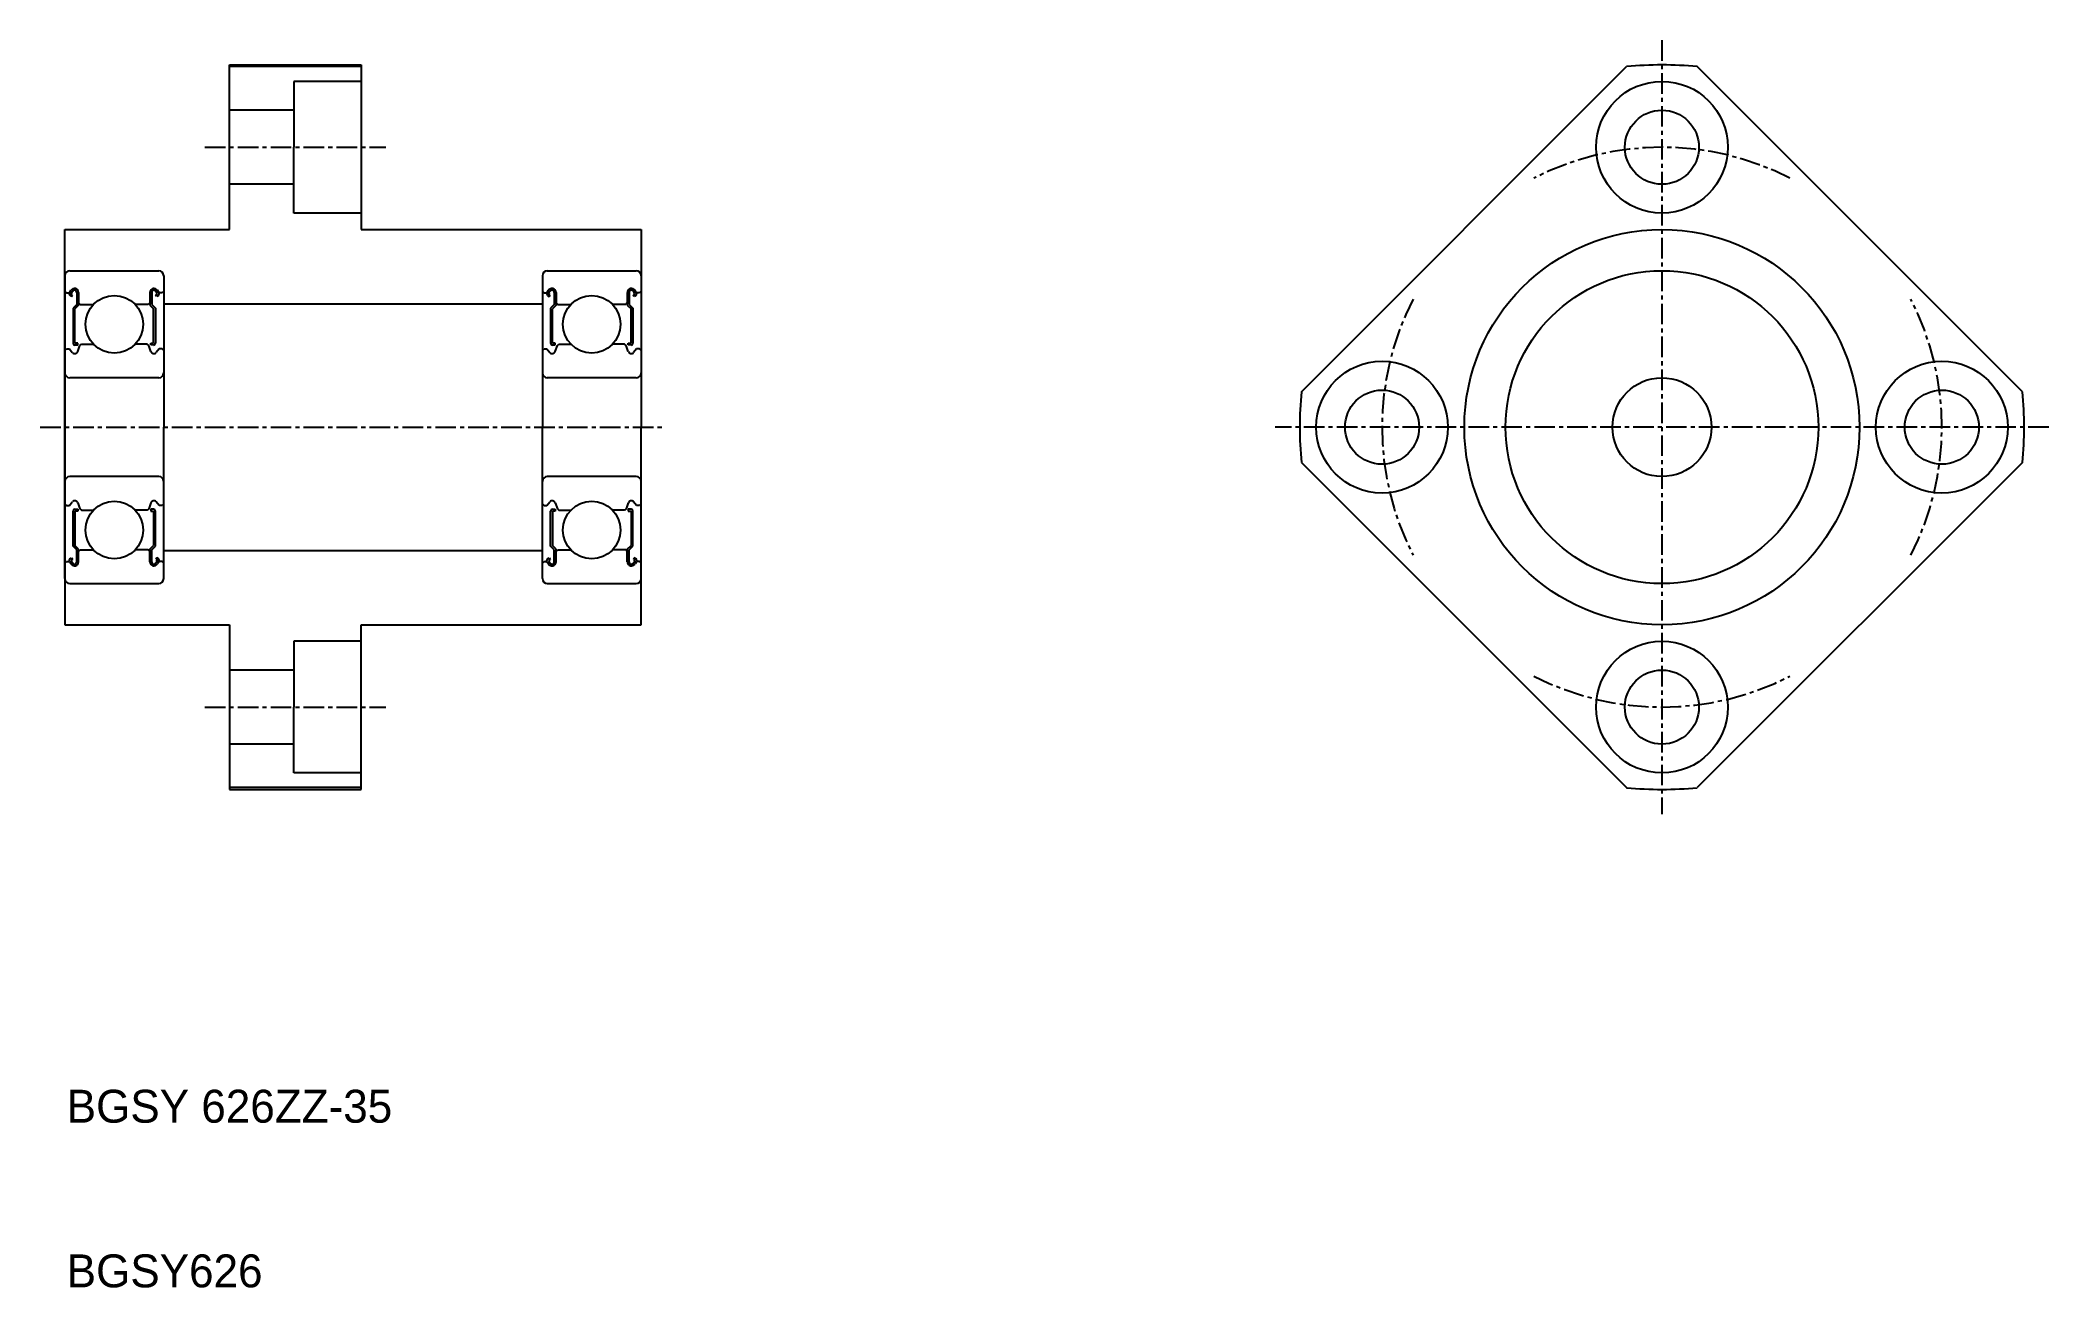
# Model space of a CAD drawing. Extents: x 143 to 265, y 80 to 156.
import ezdxf

# ---------------------------------------------------------------- set-up
doc = ezdxf.new("R2010")
doc.units = 0
doc.linetypes.add('CENTER', pattern=[2, 1.25, -0.25, 0.25, -0.25])
doc.linetypes.add('DASHED', pattern=[19.05, 12.7, -6.35])
doc.layers.get('0').update_dxf_attribs({"linetype": 'CONTINUOUS'})
doc.layers.add('CENTER', color=1, linetype='CENTER')

msp = doc.modelspace()

# ---------------------------------------------------------------- linework, layer by layer
for p, q in [((154.22, 154.52), (162.22, 154.52)), ((154.22, 144.52), (154.22, 154.52)), ((162.22, 154.42), (154.22, 154.42)), ((162.22, 154.52), (162.22, 144.52)), ((219.32, 134.67), (239.07, 154.42)), ((263.11, 134.67), (243.36, 154.42)), ((144.22, 132.52), (144.22, 144.52)), ((144.22, 144.52), (154.22, 144.52)), ((162.22, 144.52), (179.22, 144.52)), ((179.22, 144.52), (179.22, 132.52)), ((144.22, 141.72), (144.22, 132.52)), ((144.52, 142.02), (149.92, 142.02)), ((150.22, 141.72), (150.22, 132.52)), ((173.22, 141.72), (173.22, 132.52)), ((173.52, 142.02), (178.92, 142.02)), ((179.22, 141.72), (179.22, 132.52)), ((144.22, 140.77), (144.32, 140.67)), ((144.32, 140.67), (144.5, 140.67)), ((144.5, 140.67), (144.59, 140.83)), ((144.54, 140.52), (144.63, 140.46)), ((144.59, 140.62), (144.68, 140.77)), ((144.69, 140.56), (144.59, 140.62)), ((144.63, 140.46), (144.69, 140.56)), ((144.94, 140.7), (144.94, 139.97)), ((145.05, 140.7), (145.05, 139.93)), ((149.38, 140.7), (149.38, 139.93)), ((149.5, 140.7), (149.5, 139.97)), ((149.84, 140.62), (149.75, 140.77)), ((149.75, 140.56), (149.84, 140.62)), ((149.8, 140.46), (149.75, 140.56)), ((149.9, 140.52), (149.8, 140.46)), ((149.94, 140.67), (149.85, 140.83)), ((150.12, 140.67), (149.94, 140.67)), ((150.22, 140.77), (150.12, 140.67)), ((173.22, 140.77), (173.32, 140.67)), ((173.32, 140.67), (173.5, 140.67)), ((173.5, 140.67), (173.59, 140.83)), ((173.54, 140.52), (173.63, 140.46)), ((173.59, 140.62), (173.68, 140.77)), ((173.69, 140.56), (173.59, 140.62)), ((173.63, 140.46), (173.69, 140.56)), ((173.94, 140.7), (173.94, 139.97)), ((174.05, 140.7), (174.05, 139.93)), ((178.38, 140.7), (178.38, 139.93)), ((178.5, 140.7), (178.5, 139.97)), ((178.84, 140.62), (178.75, 140.77)), ((178.75, 140.56), (178.84, 140.62)), ((178.8, 140.46), (178.75, 140.56)), ((178.9, 140.52), (178.8, 140.46)), ((178.94, 140.67), (178.85, 140.83)), ((179.12, 140.67), (178.94, 140.67)), ((179.22, 140.77), (179.12, 140.67)), ((144.94, 139.97), (144.72, 139.75)), ((144.72, 139.75), (144.72, 137.62)), ((145.05, 139.93), (144.83, 139.7)), ((144.83, 137.62), (144.83, 139.7)), ((145.05, 140.07), (145.15, 139.97)), ((145.15, 139.97), (145.94, 139.97)), ((149.28, 139.97), (148.49, 139.97)), ((149.38, 140.07), (149.28, 139.97)), ((149.38, 139.93), (149.61, 139.7)), ((149.5, 139.97), (149.72, 139.75)), ((149.61, 137.62), (149.61, 139.7)), ((149.72, 139.75), (149.72, 137.62)), ((150.22, 139.42), (150.22, 139.42)), ((173.94, 139.97), (173.72, 139.75)), ((173.72, 139.75), (173.72, 137.62)), ((174.05, 139.93), (173.83, 139.7)), ((173.83, 137.62), (173.83, 139.7)), ((174.05, 140.07), (174.15, 139.97)), ((174.15, 139.97), (174.94, 139.97)), ((178.28, 139.97), (177.49, 139.97)), ((178.38, 140.07), (178.28, 139.97)), ((178.38, 139.93), (178.61, 139.7)), ((178.5, 139.97), (178.72, 139.75)), ((178.61, 137.62), (178.61, 139.7)), ((178.72, 139.75), (178.72, 137.62)), ((179.22, 139.42), (179.22, 139.42)), ((144.22, 137.17), (144.32, 137.27)), ((144.32, 137.27), (144.5, 137.27)), ((144.5, 137.27), (144.67, 137.05)), ((145, 137.62), (144.83, 137.62)), ((144.83, 137.51), (145, 137.51)), ((145, 137.51), (145, 137.62)), ((145, 137.12), (145.13, 137.48)), ((145.13, 137.48), (145.23, 137.57)), ((145.23, 137.57), (145.94, 137.57)), ((149.21, 137.57), (148.49, 137.57)), ((149.31, 137.48), (149.21, 137.57)), ((149.44, 137.12), (149.31, 137.48)), ((149.44, 137.51), (149.44, 137.62)), ((149.44, 137.62), (149.61, 137.62)), ((149.61, 137.51), (149.44, 137.51)), ((149.94, 137.27), (149.76, 137.05)), ((150.12, 137.27), (149.94, 137.27)), ((150.22, 137.17), (150.12, 137.27)), ((150.22, 137.12), (150.22, 137.12)), ((173.22, 137.17), (173.32, 137.27)), ((173.32, 137.27), (173.5, 137.27)), ((173.5, 137.27), (173.67, 137.05)), ((174, 137.62), (173.83, 137.62)), ((173.83, 137.51), (174, 137.51)), ((174, 137.51), (174, 137.62)), ((174, 137.12), (174.13, 137.48)), ((174.13, 137.48), (174.23, 137.57)), ((174.23, 137.57), (174.94, 137.57)), ((178.21, 137.57), (177.49, 137.57)), ((178.31, 137.48), (178.21, 137.57)), ((178.44, 137.12), (178.31, 137.48)), ((178.44, 137.51), (178.44, 137.62)), ((178.44, 137.62), (178.61, 137.62)), ((178.61, 137.51), (178.44, 137.51)), ((178.94, 137.27), (178.76, 137.05)), ((179.12, 137.27), (178.94, 137.27)), ((179.22, 137.17), (179.12, 137.27)), ((179.22, 137.12), (179.22, 137.12)), ((149.92, 135.52), (144.52, 135.52)), ((178.92, 135.52), (173.52, 135.52)), ((144.22, 132.52), (144.22, 120.52)), ((144.22, 123.32), (144.22, 132.52)), ((150.22, 123.32), (150.22, 132.52)), ((173.22, 123.32), (173.22, 132.52)), ((179.22, 120.52), (179.22, 132.52)), ((179.22, 123.32), (179.22, 132.52)), ((149.92, 129.52), (144.52, 129.52)), ((178.92, 129.52), (173.52, 129.52)), ((219.32, 130.38), (239.07, 110.63)), ((263.11, 130.38), (243.36, 110.63)), ((144.22, 127.87), (144.32, 127.77)), ((144.32, 127.77), (144.5, 127.77)), ((144.5, 127.77), (144.67, 127.99)), ((144.72, 125.29), (144.72, 127.42)), ((144.83, 127.53), (145, 127.53)), ((144.83, 127.42), (144.83, 125.34)), ((145, 127.42), (144.83, 127.42)), ((145, 127.92), (145.13, 127.57)), ((145, 127.53), (145, 127.42)), ((145.13, 127.57), (145.23, 127.47)), ((145.23, 127.47), (145.94, 127.47)), ((149.21, 127.47), (148.49, 127.47)), ((149.31, 127.57), (149.21, 127.47)), ((149.44, 127.92), (149.31, 127.57)), ((149.44, 127.53), (149.44, 127.42)), ((149.61, 127.53), (149.44, 127.53)), ((149.44, 127.42), (149.61, 127.42)), ((149.61, 127.42), (149.61, 125.34)), ((149.72, 125.29), (149.72, 127.42)), ((149.94, 127.77), (149.76, 127.99)), ((150.12, 127.77), (149.94, 127.77)), ((150.22, 127.87), (150.12, 127.77)), ((173.22, 127.87), (173.32, 127.77)), ((173.32, 127.77), (173.5, 127.77)), ((173.5, 127.77), (173.67, 127.99)), ((173.72, 125.29), (173.72, 127.42)), ((173.83, 127.53), (174, 127.53)), ((173.83, 127.42), (173.83, 125.34)), ((174, 127.42), (173.83, 127.42)), ((174, 127.92), (174.13, 127.57)), ((174, 127.53), (174, 127.42)), ((174.13, 127.57), (174.23, 127.47)), ((174.23, 127.47), (174.94, 127.47)), ((178.21, 127.47), (177.49, 127.47)), ((178.31, 127.57), (178.21, 127.47)), ((178.44, 127.92), (178.31, 127.57)), ((178.44, 127.53), (178.44, 127.42)), ((178.61, 127.53), (178.44, 127.53)), ((178.44, 127.42), (178.61, 127.42)), ((178.61, 127.42), (178.61, 125.34)), ((178.72, 125.29), (178.72, 127.42)), ((178.94, 127.77), (178.76, 127.99)), ((179.12, 127.77), (178.94, 127.77)), ((179.22, 127.87), (179.12, 127.77)), ((144.54, 124.52), (144.63, 124.58)), ((144.69, 124.48), (144.59, 124.43)), ((144.63, 124.58), (144.69, 124.48)), ((144.94, 125.07), (144.72, 125.29)), ((145.05, 125.12), (144.83, 125.34)), ((144.94, 124.34), (144.94, 125.07)), ((145.05, 124.34), (145.05, 125.12)), ((145.05, 124.97), (145.15, 125.07)), ((145.15, 125.07), (145.94, 125.07)), ((149.28, 125.07), (148.49, 125.07)), ((149.38, 124.97), (149.28, 125.07)), ((149.38, 125.12), (149.61, 125.34)), ((149.38, 124.34), (149.38, 125.12)), ((149.5, 125.07), (149.72, 125.29)), ((149.5, 124.34), (149.5, 125.07)), ((149.8, 124.58), (149.75, 124.48)), ((149.75, 124.48), (149.84, 124.43)), ((149.9, 124.52), (149.8, 124.58)), ((173.54, 124.52), (173.63, 124.58)), ((173.69, 124.48), (173.59, 124.43)), ((173.63, 124.58), (173.69, 124.48)), ((173.94, 125.07), (173.72, 125.29)), ((174.05, 125.12), (173.83, 125.34)), ((173.94, 124.34), (173.94, 125.07)), ((174.05, 124.34), (174.05, 125.12)), ((174.05, 124.97), (174.15, 125.07)), ((174.15, 125.07), (174.94, 125.07)), ((178.28, 125.07), (177.49, 125.07)), ((178.38, 124.97), (178.28, 125.07)), ((178.38, 125.12), (178.61, 125.34)), ((178.38, 124.34), (178.38, 125.12)), ((178.5, 125.07), (178.72, 125.29)), ((178.5, 124.34), (178.5, 125.07)), ((178.8, 124.58), (178.75, 124.48)), ((178.75, 124.48), (178.84, 124.43)), ((178.9, 124.52), (178.8, 124.58)), ((144.22, 124.27), (144.32, 124.37)), ((144.32, 124.37), (144.5, 124.37)), ((144.5, 124.37), (144.59, 124.22)), ((144.59, 124.43), (144.68, 124.27)), ((149.84, 124.43), (149.75, 124.27)), ((149.94, 124.37), (149.85, 124.22)), ((150.12, 124.37), (149.94, 124.37)), ((150.22, 124.27), (150.12, 124.37)), ((173.22, 124.27), (173.32, 124.37)), ((173.32, 124.37), (173.5, 124.37)), ((173.5, 124.37), (173.59, 124.22)), ((173.59, 124.43), (173.68, 124.27)), ((178.84, 124.43), (178.75, 124.27)), ((178.94, 124.37), (178.85, 124.22)), ((179.12, 124.37), (178.94, 124.37)), ((179.22, 124.27), (179.12, 124.37)), ((144.52, 123.02), (149.92, 123.02)), ((173.52, 123.02), (178.92, 123.02)), ((144.22, 120.52), (154.22, 120.52)), ((154.22, 120.52), (154.22, 110.52)), ((162.22, 120.52), (179.22, 120.52)), ((162.22, 110.52), (162.22, 120.52)), ((162.22, 110.63), (154.22, 110.63)), ((154.22, 110.52), (162.22, 110.52))]:
    msp.add_line(p, q)
at = {"color": 3, "linetype": 'DASHED'}
for p, q in [((158.12, 153.52), (158.12, 149.52)), ((162.22, 153.52), (158.12, 153.52)), ((158.12, 151.77), (154.22, 151.77)), ((158.12, 145.52), (158.12, 149.52)), ((158.12, 147.27), (154.22, 147.27)), ((162.22, 145.52), (158.12, 145.52)), ((162.22, 119.52), (158.12, 119.52)), ((158.12, 119.52), (158.12, 115.52)), ((158.12, 117.77), (154.22, 117.77)), ((158.12, 111.52), (158.12, 115.52)), ((158.12, 113.27), (154.22, 113.27)), ((162.22, 111.52), (158.12, 111.52))]:
    msp.add_line(p, q, dxfattribs=at)
at = {"color": 7, "linetype": 'CONTINUOUS'}
for p, q in [((150.22, 140.02), (173.22, 140.02)), ((150.22, 125.02), (173.22, 125.02))]:
    msp.add_line(p, q, dxfattribs=at)
for centre, radius in [((241.22, 149.52), 4), ((241.22, 149.52), 2.25), ((241.22, 132.52), 12), ((241.22, 132.52), 9.5), ((147.22, 138.77), 1.75), ((176.22, 138.77), 1.75), ((224.22, 132.52), 4), ((241.22, 132.52), 3), ((258.22, 132.52), 4), ((224.22, 132.52), 2.25), ((258.22, 132.52), 2.25), ((147.22, 126.27), 1.75), ((176.22, 126.27), 1.75), ((241.22, 115.52), 4), ((241.22, 115.52), 2.25)]:
    msp.add_circle(centre, radius)
for centre, radius, start, end in [((241.22, 132.52), 22, 84.4006, 95.5994), ((144.52, 141.72), 0.3, 90, 180), ((149.92, 141.72), 0.3, 0, 90), ((173.52, 141.72), 0.3, 90, 180), ((178.92, 141.72), 0.3, 0, 90), ((144.59, 140.62), 0.111, 149.9871, 240.009), ((144.8, 140.7), 0.249, 0, 150.0012), ((144.8, 140.7), 0.138, 0, 150.0026), ((149.63, 140.7), 0.249, 29.9988, 180), ((149.63, 140.7), 0.138, 29.9974, 180), ((149.84, 140.62), 0.111, 299.991, 30.0129), ((173.59, 140.62), 0.111, 149.9871, 240.009), ((173.8, 140.7), 0.249, 0, 150.0012), ((173.8, 140.7), 0.138, 0, 150.0026), ((178.63, 140.7), 0.249, 29.9988, 180), ((178.63, 140.7), 0.138, 29.9974, 180), ((178.84, 140.62), 0.111, 299.991, 30.0129), ((144.82, 137.17), 0.186, 220.0002, 343.1527), ((144.83, 137.62), 0.111, 180.0001, 270), ((149.62, 137.17), 0.186, 196.8473, 319.9998), ((149.61, 137.62), 0.111, 270, 359.9999), ((173.82, 137.17), 0.186, 220.0002, 343.1527), ((173.83, 137.62), 0.111, 180.0001, 270), ((178.62, 137.17), 0.186, 196.8473, 319.9998), ((178.61, 137.62), 0.111, 270, 359.9999), ((144.52, 135.82), 0.3, 180, 270), ((149.92, 135.82), 0.3, 270, 0), ((173.52, 135.82), 0.3, 180, 270), ((178.92, 135.82), 0.3, 270, 0), ((241.22, 132.52), 22, 174.4006, 185.5994), ((241.22, 132.52), 22, 354.4006, 5.5994), ((144.52, 129.22), 0.3, 90, 180), ((149.92, 129.22), 0.3, 0, 90), ((173.52, 129.22), 0.3, 90, 180), ((178.92, 129.22), 0.3, 0, 90), ((144.82, 127.87), 0.186, 16.8473, 139.9998), ((144.83, 127.42), 0.111, 90, 179.9999), ((149.62, 127.87), 0.186, 40.0002, 163.1527), ((149.61, 127.42), 0.111, 0.0001, 90), ((173.82, 127.87), 0.186, 16.8473, 139.9998), ((173.83, 127.42), 0.111, 90, 179.9999), ((178.62, 127.87), 0.186, 40.0002, 163.1527), ((178.61, 127.42), 0.111, 0.0001, 90), ((144.59, 124.43), 0.111, 119.991, 210.0129), ((149.84, 124.43), 0.111, 329.9871, 60.009), ((173.59, 124.43), 0.111, 119.991, 210.0129), ((178.84, 124.43), 0.111, 329.9871, 60.009), ((144.52, 123.32), 0.3, 180, 270), ((144.8, 124.34), 0.249, 209.9988, 0), ((144.8, 124.34), 0.138, 209.9974, 0), ((149.63, 124.34), 0.249, 180, 330.0012), ((149.63, 124.34), 0.138, 180, 330.0026), ((149.92, 123.32), 0.3, 270, 0), ((173.52, 123.32), 0.3, 180, 270), ((173.8, 124.34), 0.249, 209.9988, 0), ((173.8, 124.34), 0.138, 209.9974, 0), ((178.63, 124.34), 0.249, 180, 330.0012), ((178.63, 124.34), 0.138, 180, 330.0026), ((178.92, 123.32), 0.3, 270, 0), ((241.22, 132.52), 22, 264.4006, 275.5994)]:
    msp.add_arc(centre, radius, start, end)
at = {"layer": 'CENTER', "color": 1, "linetype": 'CENTER'}
for p, q in [((241.22, 156.02), (241.22, 109.02)), ((152.72, 149.52), (163.72, 149.52)), ((142.72, 132.52), (180.72, 132.52)), ((264.72, 132.52), (217.72, 132.52)), ((152.72, 115.52), (163.72, 115.52))]:
    msp.add_line(p, q, dxfattribs=at)
for start, end in [(62.7821, 117.2179), (152.7821, 207.2179), (332.7821, 27.2179), (242.7821, 297.2179)]:
    msp.add_arc((241.22, 132.52), 17, start, end, dxfattribs=at)

# ---------------------------------------------------------------- texts
for s, p in [('BGSY 626ZZ-35', (144.33, 90.28)), ('BGSY626', (144.33, 80.28))]:
    msp.add_text(s, height=2).set_placement(p)

doc.saveas('drawing.dxf')
